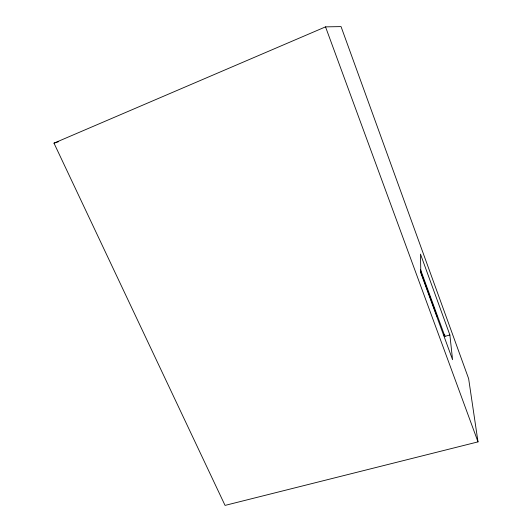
<?xml version="1.0" encoding="UTF-8"?>
<svg xmlns="http://www.w3.org/2000/svg" width="532" height="532" viewBox="0 0 532 532"><rect width="100%" height="100%" fill="white"/><g stroke="black" fill="none" stroke-linecap="round" stroke-linejoin="round"><path stroke-width="0.8" d="M53.991 143.161L325.531 26.866L341.045 26.6L468.632 378.651L478.009 441.879L225.049 505.4L53.991 143.161L58.693 141.632M443.349 334.934L444.745 334.522M420.539 269.671L444.925 336.404L449.873 334.954L420.473 254.057L420.825 272.896L452.566 359.685L449.873 334.954M325.531 26.866L478.009 441.879M420.586 271.393L436.991 316.267M444.805 335.147L444.925 336.404"/></g></svg>
